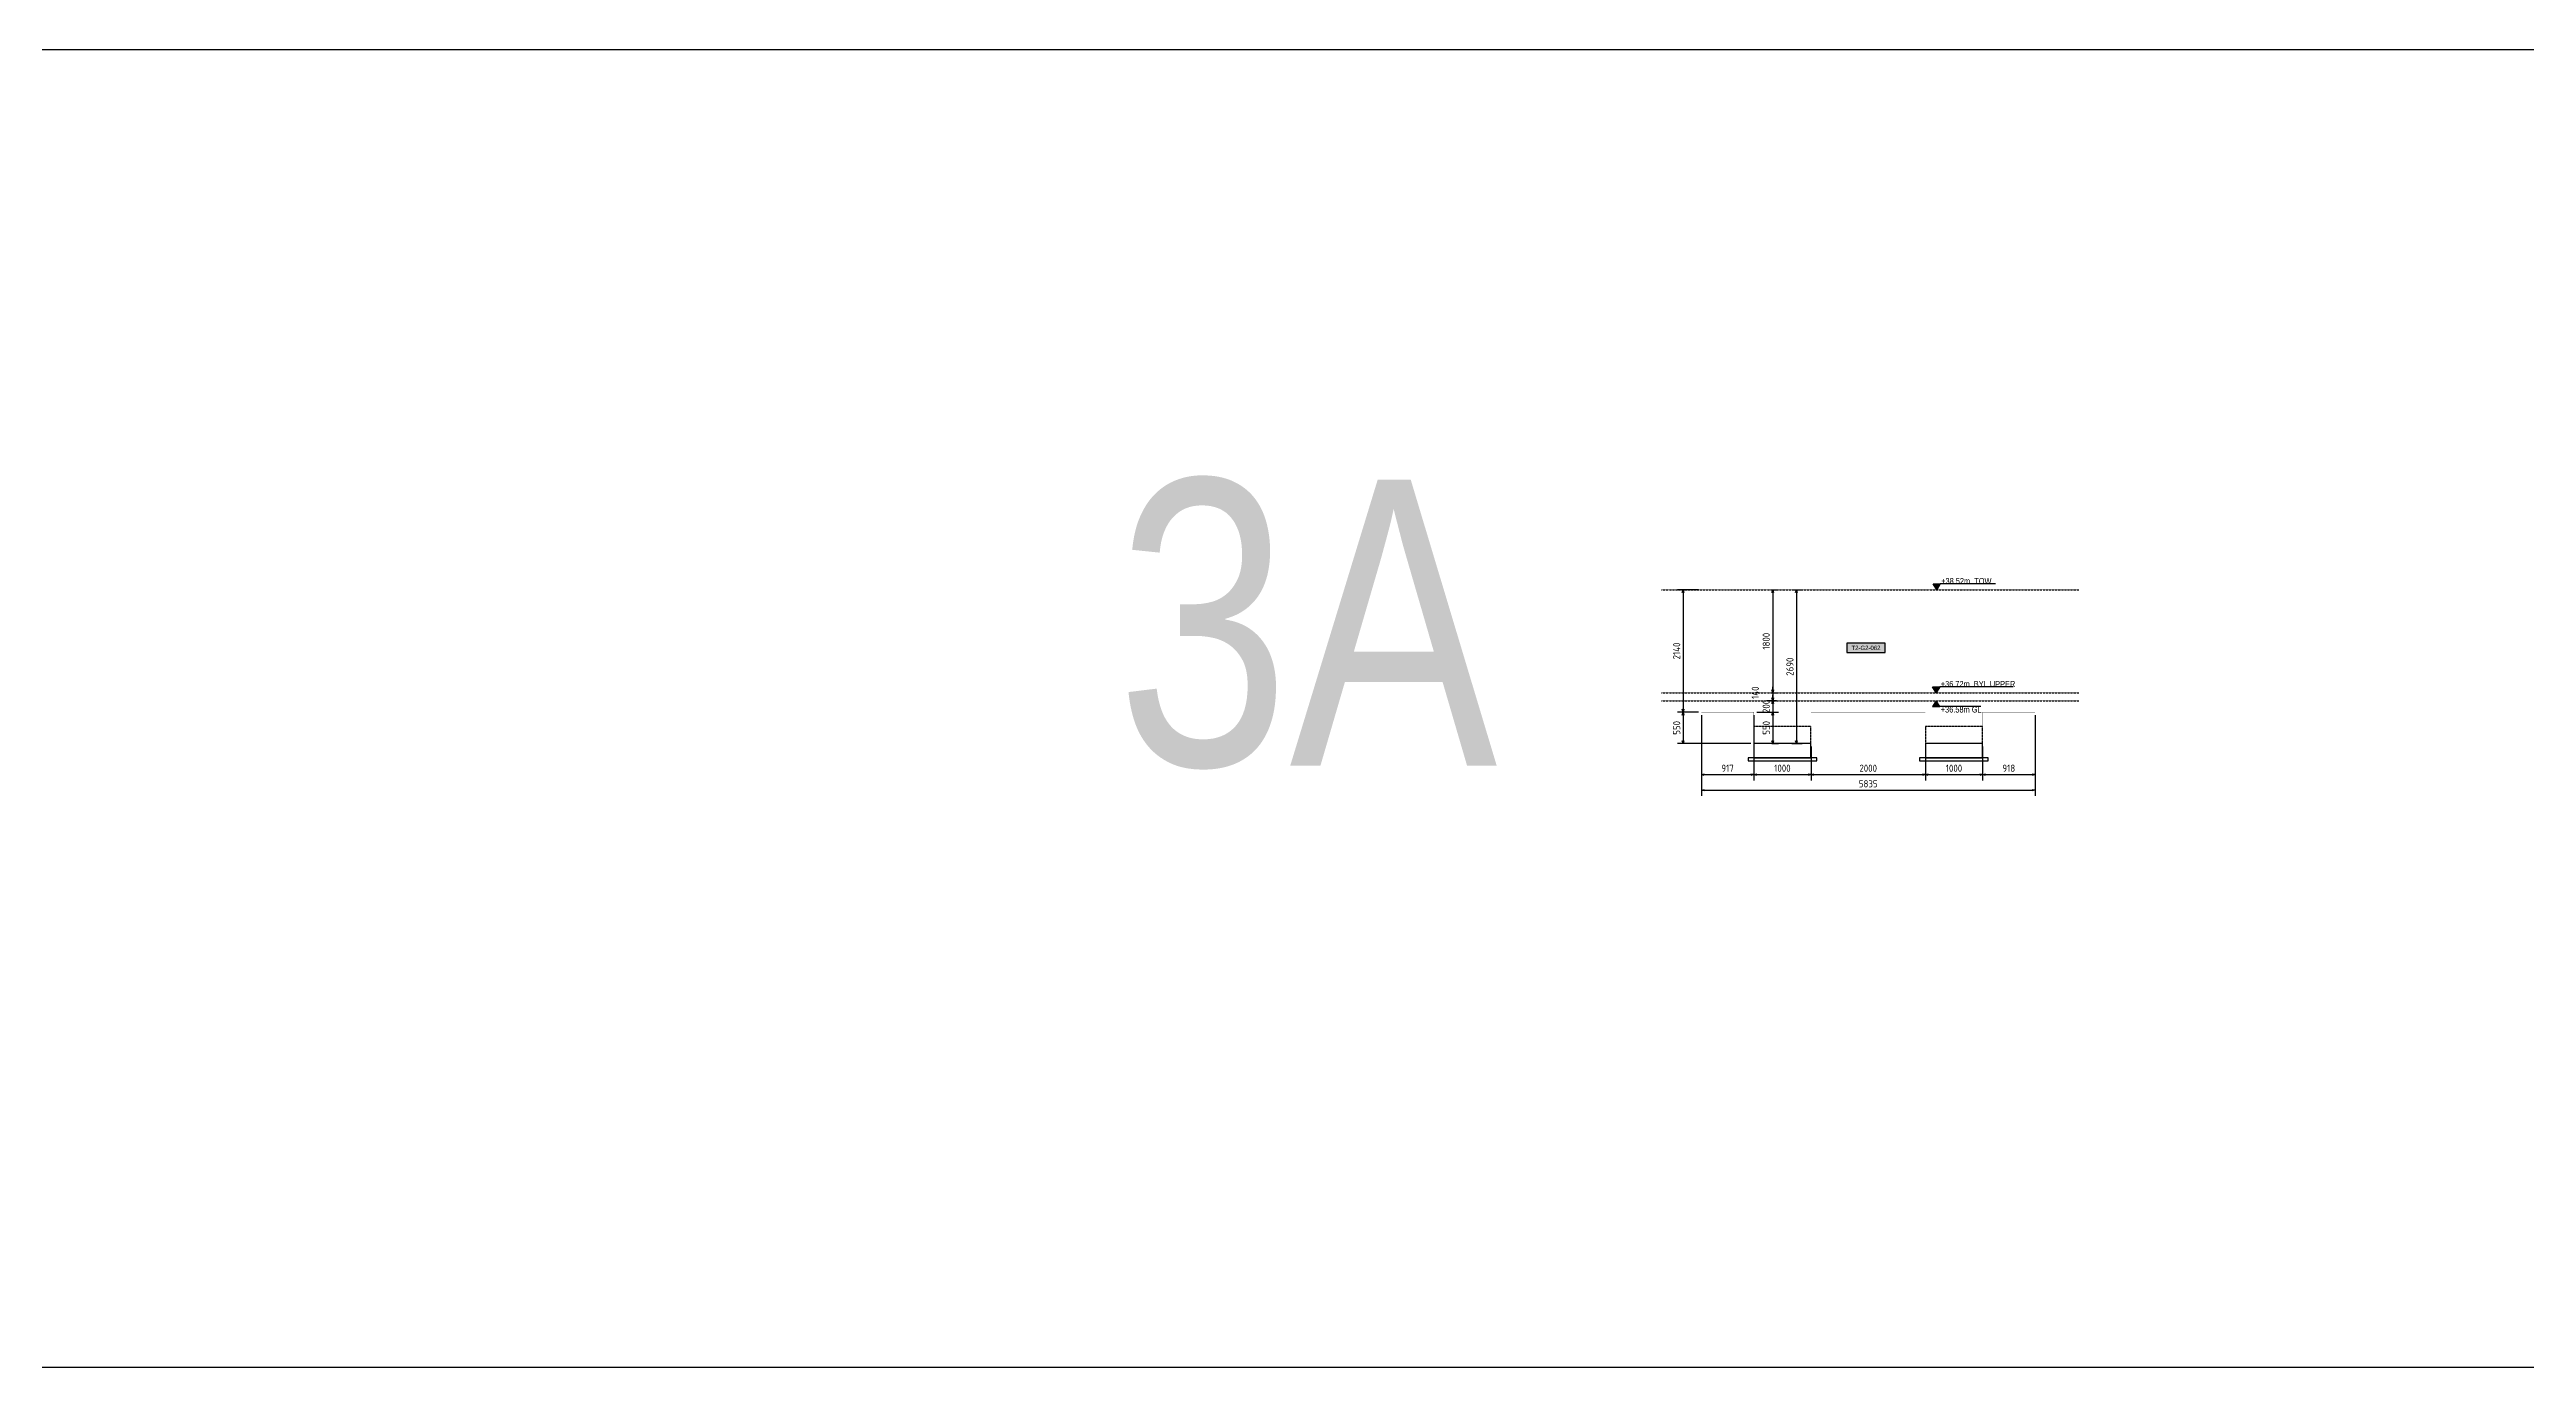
# Model space of a CAD drawing. Header units: centimetres. Extents: x -6122352 to 6876996, y -1694241 to 2592194.
# Drawn here: x 3390746 to 3434060, y 751627 to 774673 of the extents above; entities that cross this region are included whole.
import ezdxf
from ezdxf.enums import TextEntityAlignment as Align

# ---------------------------------------------------------------- set-up
doc = ezdxf.new("R2010")
doc.units = ezdxf.units.CM
doc.header["$MEASUREMENT"] = 0
doc.header["$PDMODE"] = 66
doc.header["$PDSIZE"] = 100
for name, pattern in [('23585-XR-AR-END-SETTING OUT PLAN$0$HIDDEN', [0.375, 0.25, -0.125]), ('CENTER', [2, 1.25, -0.25, 0.25, -0.25]), ('DASHED2', [0.375, 0.25, -0.125])]:
    doc.linetypes.add(name, pattern=pattern)
doc.layers.get('Defpoints').update_dxf_attribs({"color": 255, "linetype": 'CENTER'})
for name, color, linetype in [('00-MI-DIM', 7, 'Continuous'), ('@MI-TYPE-01', 30, 'Continuous'), ('@MI-TYPE-02', 6, 'Continuous'), ('JML-Dimension', 1, 'Continuous'), ('PANEL-TAGS', 7, 'Continuous'), ('SECTION', 130, 'Continuous')]:
    doc.layers.add(name, color=color, linetype=linetype)
doc.styles.add('Arial Narrow', font='ARIALN.TTF', dxfattribs={"width": 0.95, "height": 500})
doc.styles.add('PANELTAG_STYLE', font='arial.ttf')
doc.styles.add('Schueco-BEMSTIL', font='isocpeur.ttf', dxfattribs={"width": 0.9})
doc.styles.add('txt-Pisa-std', font='arial.ttf', dxfattribs={"width": 0.8})
doc.dimstyles.new('MI- JWC-TXT-2.5 MM', dxfattribs={"dimscale": 1.5, "dimtxt": 2.5, "dimasz": 1, "dimexe": 2, "dimexo": 1, "dimgap": 1, "dimtad": 1, "dimdec": 0, "dimdsep": 46, "dimtxsty": 'Schueco-BEMSTIL', "dimblk": 'OPEN30', "dimcen": 0, "dimdle": 2, "dimclrd": 140, "dimclre": 8, "dimclrt": 40, "dimadec": 0, "dimazin": 2, "dimtfac": 1, "dimtdec": 0, "dimtix": 1, "dimtmove": 2, "dimatfit": 3, "dimldrblk": 'OPEN', "dimfxl": 2, "dimlwd": -1, "dimlwe": -1, "dimarcsym": 0})

# ---------------------------------------------------------------- blocks, each defined once
blk = doc.blocks.new('_Open30')
at = {"color": 0, "linetype": 'ByBlock', "lineweight": -2}
for p, q in [((-1, 0.27), (0, 0)), ((0, 0), (-1, -0.27)), ((0, 0), (-1, 0))]:
    blk.add_line(p, q, dxfattribs=at)
blk = doc.blocks.new('*D3488')
at = {"layer": '@MI-TYPE-01', "color": 8, "transparency": 16777216}
for p, q in [((3419632, 763036), (3419632, 761893)), ((3420549, 763036), (3420549, 761893))]:
    blk.add_line(p, q, dxfattribs=at)
at = {"layer": '@MI-TYPE-01', "color": 140, "transparency": 16777216}
blk.add_line((3419682, 761993), (3420499, 761993), dxfattribs=at)
at = {"layer": 'Defpoints', "color": 0, "transparency": 16777216}
for p in [(3419632, 763086), (3420549, 763086), (3420549, 761993)]:
    blk.add_point(p, dxfattribs=at)
at = {"layer": '@MI-TYPE-01', "color": 140, "transparency": 16777216, "xscale": 50, "yscale": 50, "zscale": 50, "rotation": 180}
blk.add_blockref('_Open30', (3419632, 761993), dxfattribs=at)
at = {"layer": '@MI-TYPE-01', "color": 140, "transparency": 16777216, "xscale": 50, "yscale": 50, "zscale": 50}
blk.add_blockref('_Open30', (3420549, 761993), dxfattribs=at)
at = {"layer": '@MI-TYPE-01', "color": 40, "transparency": 16777216, "insert": (3420090, 762105), "char_height": 125, "attachment_point": 5, "style": 'Schueco-BEMSTIL'}
blk.add_mtext('917', dxfattribs=at)
blk = doc.blocks.new('_Open')
at = {"color": 0, "linetype": 'ByBlock', "lineweight": -2}
for p, q in [((-1, 0), (0, 0)), ((-1, 0), (0, 0)), ((0, 0), (-1, 0))]:
    blk.add_line(p, q, dxfattribs=at)
blk = doc.blocks.new('*D3489')
at = {"layer": '@MI-TYPE-01', "color": 8, "transparency": 16777216}
for p, q in [((3420549, 763036), (3420549, 761893)), ((3421549, 762486), (3421549, 761893))]:
    blk.add_line(p, q, dxfattribs=at)
at = {"layer": '@MI-TYPE-01', "color": 140, "transparency": 16777216}
blk.add_line((3420599, 761993), (3421499, 761993), dxfattribs=at)
at = {"layer": 'Defpoints', "color": 0, "transparency": 16777216}
for p in [(3420549, 763086), (3421549, 762536), (3421549, 761993)]:
    blk.add_point(p, dxfattribs=at)
at = {"layer": '@MI-TYPE-01', "color": 140, "transparency": 16777216, "xscale": 50, "yscale": 50, "zscale": 50, "rotation": 180}
blk.add_blockref('_Open30', (3420549, 761993), dxfattribs=at)
at = {"layer": '@MI-TYPE-01', "color": 140, "transparency": 16777216, "xscale": 50, "yscale": 50, "zscale": 50}
blk.add_blockref('_Open30', (3421549, 761993), dxfattribs=at)
at = {"layer": '@MI-TYPE-01', "color": 40, "transparency": 16777216, "insert": (3421049, 762105), "char_height": 125, "attachment_point": 5, "style": 'Schueco-BEMSTIL'}
blk.add_mtext('1000', dxfattribs=at)
blk = doc.blocks.new('*D3490')
at = {"layer": '@MI-TYPE-01', "color": 8, "transparency": 16777216}
for p, q in [((3421549, 762486), (3421549, 761893)), ((3423549, 762486), (3423549, 761893))]:
    blk.add_line(p, q, dxfattribs=at)
at = {"layer": '@MI-TYPE-01', "color": 140, "transparency": 16777216}
blk.add_line((3421599, 761993), (3423499, 761993), dxfattribs=at)
at = {"layer": 'Defpoints', "color": 0, "transparency": 16777216}
for p in [(3421549, 762536), (3423549, 762536), (3423549, 761993)]:
    blk.add_point(p, dxfattribs=at)
at = {"layer": '@MI-TYPE-01', "color": 140, "transparency": 16777216, "xscale": 50, "yscale": 50, "zscale": 50, "rotation": 180}
blk.add_blockref('_Open30', (3421549, 761993), dxfattribs=at)
at = {"layer": '@MI-TYPE-01', "color": 140, "transparency": 16777216, "xscale": 50, "yscale": 50, "zscale": 50}
blk.add_blockref('_Open30', (3423549, 761993), dxfattribs=at)
at = {"layer": '@MI-TYPE-01', "color": 40, "transparency": 16777216, "insert": (3422549, 762105), "char_height": 125, "attachment_point": 5, "style": 'Schueco-BEMSTIL'}
blk.add_mtext('2000', dxfattribs=at)
blk = doc.blocks.new('*D3491')
at = {"layer": '@MI-TYPE-01', "color": 8, "transparency": 16777216}
for p, q in [((3423549, 762486), (3423549, 761893)), ((3424549, 762486), (3424549, 761893))]:
    blk.add_line(p, q, dxfattribs=at)
at = {"layer": '@MI-TYPE-01', "color": 140, "transparency": 16777216}
blk.add_line((3423599, 761993), (3424499, 761993), dxfattribs=at)
at = {"layer": 'Defpoints', "color": 0, "transparency": 16777216}
for p in [(3423549, 762536), (3424549, 762536), (3424549, 761993)]:
    blk.add_point(p, dxfattribs=at)
at = {"layer": '@MI-TYPE-01', "color": 140, "transparency": 16777216, "xscale": 50, "yscale": 50, "zscale": 50, "rotation": 180}
blk.add_blockref('_Open30', (3423549, 761993), dxfattribs=at)
at = {"layer": '@MI-TYPE-01', "color": 140, "transparency": 16777216, "xscale": 50, "yscale": 50, "zscale": 50}
blk.add_blockref('_Open30', (3424549, 761993), dxfattribs=at)
at = {"layer": '@MI-TYPE-01', "color": 40, "transparency": 16777216, "insert": (3424049, 762105), "char_height": 125, "attachment_point": 5, "style": 'Schueco-BEMSTIL'}
blk.add_mtext('1000', dxfattribs=at)
blk = doc.blocks.new('*D3492')
at = {"layer": '@MI-TYPE-01', "color": 8, "transparency": 16777216}
for p, q in [((3425467, 763036), (3425467, 761893)), ((3424549, 762486), (3424549, 761893))]:
    blk.add_line(p, q, dxfattribs=at)
at = {"layer": '@MI-TYPE-01', "color": 140, "transparency": 16777216}
blk.add_line((3424599, 761993), (3425417, 761993), dxfattribs=at)
at = {"layer": 'Defpoints', "color": 0, "transparency": 16777216}
for p in [(3425467, 763086), (3424549, 762536), (3425467, 761993)]:
    blk.add_point(p, dxfattribs=at)
at = {"layer": '@MI-TYPE-01', "color": 140, "transparency": 16777216, "xscale": 50, "yscale": 50, "zscale": 50, "rotation": 180}
blk.add_blockref('_Open30', (3424549, 761993), dxfattribs=at)
at = {"layer": '@MI-TYPE-01', "color": 140, "transparency": 16777216, "xscale": 50, "yscale": 50, "zscale": 50}
blk.add_blockref('_Open30', (3425467, 761993), dxfattribs=at)
at = {"layer": '@MI-TYPE-01', "color": 40, "transparency": 16777216, "insert": (3425008, 762105), "char_height": 125, "attachment_point": 5, "style": 'Schueco-BEMSTIL'}
blk.add_mtext('918', dxfattribs=at)
blk = doc.blocks.new('*D3493')
at = {"layer": '@MI-TYPE-01', "color": 8, "transparency": 16777216}
for p, q in [((3419632, 763036), (3419632, 761621)), ((3425467, 763036), (3425467, 761621))]:
    blk.add_line(p, q, dxfattribs=at)
at = {"layer": '@MI-TYPE-01', "color": 140, "transparency": 16777216}
blk.add_line((3419682, 761721), (3425417, 761721), dxfattribs=at)
at = {"layer": 'Defpoints', "color": 0, "transparency": 16777216}
for p in [(3419632, 763086), (3425467, 763086), (3425467, 761721)]:
    blk.add_point(p, dxfattribs=at)
at = {"layer": '@MI-TYPE-01', "color": 140, "transparency": 16777216, "xscale": 50, "yscale": 50, "zscale": 50, "rotation": 180}
blk.add_blockref('_Open30', (3419632, 761721), dxfattribs=at)
at = {"layer": '@MI-TYPE-01', "color": 140, "transparency": 16777216, "xscale": 50, "yscale": 50, "zscale": 50}
blk.add_blockref('_Open30', (3425467, 761721), dxfattribs=at)
at = {"layer": '@MI-TYPE-01', "color": 40, "transparency": 16777216, "insert": (3422549, 761833), "char_height": 125, "attachment_point": 5, "style": 'Schueco-BEMSTIL'}
blk.add_mtext('5835', dxfattribs=at)
blk = doc.blocks.new('*D3494')
at = {"layer": '@MI-TYPE-01', "color": 8, "transparency": 16777216}
for p, q in [((3419582, 765226), (3419212, 765226)), ((3419582, 763086), (3419212, 763086))]:
    blk.add_line(p, q, dxfattribs=at)
at = {"layer": '@MI-TYPE-01', "color": 140, "transparency": 16777216}
blk.add_line((3419312, 765176), (3419312, 763136), dxfattribs=at)
at = {"layer": 'Defpoints', "color": 0, "transparency": 16777216}
for p in [(3419632, 765226), (3419312, 763086), (3419632, 763086)]:
    blk.add_point(p, dxfattribs=at)
at = {"layer": '@MI-TYPE-01', "color": 140, "transparency": 16777216, "xscale": 50, "yscale": 50, "zscale": 50}
for p, rotation in [((3419312, 765226), 90), ((3419312, 763086), 270)]:
    blk.add_blockref('_Open30', p, dxfattribs=dict(at, rotation=rotation))
at = {"layer": '@MI-TYPE-01', "color": 40, "transparency": 16777216, "insert": (3419200, 764156), "char_height": 125, "attachment_point": 5, "rotation": 90, "style": 'Schueco-BEMSTIL'}
blk.add_mtext('2140', dxfattribs=at)
blk = doc.blocks.new('*D3495')
at = {"layer": '@MI-TYPE-01', "color": 8, "transparency": 16777216}
for p, q in [((3419582, 763086), (3419212, 763086)), ((3420499, 762536), (3419212, 762536))]:
    blk.add_line(p, q, dxfattribs=at)
at = {"layer": '@MI-TYPE-01', "color": 140, "transparency": 16777216}
blk.add_line((3419312, 763036), (3419312, 762586), dxfattribs=at)
at = {"layer": 'Defpoints', "color": 0, "transparency": 16777216}
for p in [(3419632, 763086), (3419312, 762536), (3420549, 762536)]:
    blk.add_point(p, dxfattribs=at)
at = {"layer": '@MI-TYPE-01', "color": 140, "transparency": 16777216, "xscale": 50, "yscale": 50, "zscale": 50}
for p, rotation in [((3419312, 763086), 90), ((3419312, 762536), 270)]:
    blk.add_blockref('_Open30', p, dxfattribs=dict(at, rotation=rotation))
at = {"layer": '@MI-TYPE-01', "color": 40, "transparency": 16777216, "insert": (3419200, 762811), "char_height": 125, "attachment_point": 5, "rotation": 90, "style": 'Schueco-BEMSTIL'}
blk.add_mtext('550', dxfattribs=at)
blk = doc.blocks.new('*U1142')
at = {"layer": 'JML-Dimension'}
h = blk.add_hatch(color=10, dxfattribs=at)
h.dxf.hatch_style = 1
h.paths.add_polyline_path([(0, 0), (-1.5, 2.4), (1.5, 2.4)])
blk.add_line((24.3, 2.4), (1.5, 2.4), dxfattribs=at)
blk.add_lwpolyline([(0, 0), (-1.5, 2.4), (1.5, 2.4), (0, 0)], dxfattribs=at)
at = {"color": 5, "style": 'txt-Pisa-std', "width": 0.8}
blk.add_attdef('+0.0', text='', height=2.5, dxfattribs=at).set_placement((1.9, 2.4), align=Align.BOTTOM_LEFT)
blk = doc.blocks.new('*U1445')
at = {"layer": 'JML-Dimension'}
h = blk.add_hatch(color=10, dxfattribs=at)
h.dxf.hatch_style = 1
h.paths.add_polyline_path([(0, 0), (-1.5, 2.4), (1.5, 2.4)])
blk.add_line((31.8, 2.4), (1.5, 2.4), dxfattribs=at)
blk.add_lwpolyline([(0, 0), (-1.5, 2.4), (1.5, 2.4), (0, 0)], dxfattribs=at)
at = {"color": 5, "style": 'txt-Pisa-std', "width": 0.8}
blk.add_attdef('+0.0', text='', height=2.5, dxfattribs=at).set_placement((1.9, 2.4), align=Align.BOTTOM_LEFT)
blk = doc.blocks.new('*U3457')
at = {"layer": 'JML-Dimension'}
h = blk.add_hatch(color=10, dxfattribs=at)
h.dxf.hatch_style = 1
h.paths.add_polyline_path([(0, 0), (-1.5, 2.4), (1.5, 2.4)])
blk.add_line((18.4, 2.4), (1.5, 2.4), dxfattribs=at)
blk.add_lwpolyline([(0, 0), (-1.5, 2.4), (1.5, 2.4), (0, 0)], dxfattribs=at)
at = {"color": 5, "style": 'txt-Pisa-std', "width": 0.8}
blk.add_attdef('+0.0', text='', height=2.5, dxfattribs=at).set_placement((1.9, 2.4), align=Align.BOTTOM_LEFT)
blk = doc.blocks.new('*D3496')
at = {"layer": '@MI-TYPE-01', "color": 8, "transparency": 16777216}
for p, q in [((3421213, 765226), (3421394, 765226)), ((3421213, 762536), (3421394, 762536))]:
    blk.add_line(p, q, dxfattribs=at)
at = {"layer": '@MI-TYPE-01', "color": 140, "transparency": 16777216}
blk.add_line((3421294, 765176), (3421294, 762586), dxfattribs=at)
at = {"layer": 'Defpoints', "color": 0, "transparency": 16777216}
for p in [(3421163, 765226), (3421163, 762536), (3421294, 762536)]:
    blk.add_point(p, dxfattribs=at)
at = {"layer": '@MI-TYPE-01', "color": 140, "transparency": 16777216, "xscale": 50, "yscale": 50, "zscale": 50}
for p, rotation in [((3421294, 765226), 90), ((3421294, 762536), 270)]:
    blk.add_blockref('_Open30', p, dxfattribs=dict(at, rotation=rotation))
at = {"layer": '@MI-TYPE-01', "color": 40, "transparency": 16777216, "insert": (3421181, 763881), "char_height": 125, "attachment_point": 5, "rotation": 90, "style": 'Schueco-BEMSTIL'}
blk.add_mtext('2690', dxfattribs=at)
blk = doc.blocks.new('*D3497')
at = {"layer": '@MI-TYPE-01', "color": 8, "transparency": 16777216}
for p, q in [((3420868, 765226), (3420979, 765226)), ((3420868, 763426), (3420979, 763426))]:
    blk.add_line(p, q, dxfattribs=at)
at = {"layer": '@MI-TYPE-01', "color": 140, "transparency": 16777216}
blk.add_line((3420879, 765176), (3420879, 763476), dxfattribs=at)
at = {"layer": 'Defpoints', "color": 0, "transparency": 16777216}
for p in [(3420818, 765226), (3420818, 763426), (3420879, 763426)]:
    blk.add_point(p, dxfattribs=at)
at = {"layer": '@MI-TYPE-01', "color": 140, "transparency": 16777216, "xscale": 50, "yscale": 50, "zscale": 50}
for p, rotation in [((3420879, 765226), 90), ((3420879, 763426), 270)]:
    blk.add_blockref('_Open30', p, dxfattribs=dict(at, rotation=rotation))
at = {"layer": '@MI-TYPE-01', "color": 40, "transparency": 16777216, "insert": (3420766, 764326), "char_height": 125, "attachment_point": 5, "rotation": 90, "style": 'Schueco-BEMSTIL'}
blk.add_mtext('1800', dxfattribs=at)
blk = doc.blocks.new('*D3498')
at = {"layer": '@MI-TYPE-01', "color": 8, "transparency": 16777216}
for p, q in [((3420943, 763286), (3420779, 763286)), ((3420868, 763426), (3420979, 763426))]:
    blk.add_line(p, q, dxfattribs=at)
at = {"layer": '@MI-TYPE-01', "color": 140, "transparency": 16777216}
for p, q in [((3420879, 763476), (3420879, 763526)), ((3420879, 763426), (3420879, 763286)), ((3420879, 763236), (3420879, 763186))]:
    blk.add_line(p, q, dxfattribs=at)
at = {"layer": 'Defpoints', "color": 0, "transparency": 16777216}
for p in [(3420818, 763426), (3420879, 763286), (3420993, 763286)]:
    blk.add_point(p, dxfattribs=at)
at = {"layer": '@MI-TYPE-01', "color": 140, "transparency": 16777216, "xscale": 50, "yscale": 50, "zscale": 50}
for p, rotation in [((3420879, 763426), 270), ((3420879, 763286), 90)]:
    blk.add_blockref('_Open30', p, dxfattribs=dict(at, rotation=rotation))
at = {"layer": '@MI-TYPE-01', "color": 40, "transparency": 16777216, "insert": (3420575, 763426), "char_height": 125, "attachment_point": 5, "rotation": 90, "style": 'Schueco-BEMSTIL'}
blk.add_mtext('140', dxfattribs=at)
blk = doc.blocks.new('*D3499')
at = {"layer": '@MI-TYPE-01', "color": 8, "transparency": 16777216}
for p, q in [((3420599, 763086), (3420979, 763086)), ((3420865, 762536), (3420979, 762536))]:
    blk.add_line(p, q, dxfattribs=at)
at = {"layer": '@MI-TYPE-01', "color": 140, "transparency": 16777216}
blk.add_line((3420879, 763036), (3420879, 762586), dxfattribs=at)
at = {"layer": 'Defpoints', "color": 0, "transparency": 16777216}
for p in [(3420549, 763086), (3420815, 762536), (3420879, 762536)]:
    blk.add_point(p, dxfattribs=at)
at = {"layer": '@MI-TYPE-01', "color": 140, "transparency": 16777216, "xscale": 50, "yscale": 50, "zscale": 50}
for p, rotation in [((3420879, 763086), 90), ((3420879, 762536), 270)]:
    blk.add_blockref('_Open30', p, dxfattribs=dict(at, rotation=rotation))
at = {"layer": '@MI-TYPE-01', "color": 40, "transparency": 16777216, "insert": (3420766, 762811), "char_height": 125, "attachment_point": 5, "rotation": 90, "style": 'Schueco-BEMSTIL'}
blk.add_mtext('550', dxfattribs=at)
blk = doc.blocks.new('PANELTAG')
at = {"layer": 'PANEL-TAGS', "color": 1}
blk.add_lwpolyline([(-13.5, -3.3), (13.5, -3.3), (13.5, 3.3), (-13.5, 3.3)], close=True, dxfattribs=at)
at = {"layer": 'PANEL-TAGS', "color": 40, "true_color": 0xffd700}
blk.add_solid([(-13.5, -3.3), (13.5, -3.3), (-13.5, 3.3), (13.5, 3.3)], dxfattribs=at)
at = {"layer": 'PANEL-TAGS', "color": 5, "style": 'PANELTAG_STYLE'}
blk.add_attdef('TAGNO', text='', height=3, dxfattribs=at).set_placement((0, 0), align=Align.CENTER)
blk = doc.blocks.new('*D3500')
at = {"layer": '@MI-TYPE-01', "color": 8, "transparency": 16777216}
for p, q in [((3420943, 763286), (3420779, 763286)), ((3420599, 763086), (3420979, 763086))]:
    blk.add_line(p, q, dxfattribs=at)
at = {"layer": '@MI-TYPE-01', "color": 140, "transparency": 16777216}
for p, q in [((3420879, 763336), (3420879, 763386)), ((3420879, 763286), (3420879, 763086)), ((3420879, 763036), (3420879, 762986))]:
    blk.add_line(p, q, dxfattribs=at)
at = {"layer": 'Defpoints', "color": 0, "transparency": 16777216}
for p in [(3420993, 763286), (3420549, 763086), (3420879, 763086)]:
    blk.add_point(p, dxfattribs=at)
at = {"layer": '@MI-TYPE-01', "color": 140, "transparency": 16777216, "xscale": 50, "yscale": 50, "zscale": 50}
for p, rotation in [((3420879, 763286), 270), ((3420879, 763086), 90)]:
    blk.add_blockref('_Open30', p, dxfattribs=dict(at, rotation=rotation))
at = {"layer": '@MI-TYPE-01', "color": 40, "transparency": 16777216, "insert": (3420766, 763186), "char_height": 125, "attachment_point": 5, "rotation": 90, "style": 'Schueco-BEMSTIL'}
blk.add_mtext('200', dxfattribs=at)
blk = doc.blocks.new('T1-FOOTING ELEVATION')
at = {"color": 9}
blk.add_lwpolyline([(-600, -250), (600, -250), (600, -300), (-600, -300)], close=True, dxfattribs=at)
at = {"layer": '@MI-TYPE-01', "color": 114, "linetype": '23585-XR-AR-END-SETTING OUT PLAN$0$HIDDEN', "ltscale": 20, "true_color": 0x139b48}
blk.add_lwpolyline([(-500, 0), (-500, 300), (500, 300), (500, 0)], dxfattribs=at)
at = {"layer": '@MI-TYPE-01', "color": 114, "true_color": 0x139b48}
blk.add_lwpolyline([(-500, 0), (500, 0), (500, -250), (-500, -250)], close=True, dxfattribs=at)

msp = doc.modelspace()

# ---------------------------------------------------------------- linework, layer by layer
msp.add_lwpolyline([(3278170.28592, 774672.96272), (3619170.65253, 774672.96272), (3619170.65253, 751626.79873), (3278170.28592, 751626.79873)], close=True)
at = {"layer": '@MI-TYPE-01', "const_width": 2.5}
msp.add_lwpolyline([(3419631.59689, 765225.56853), (3425466.59689, 765225.56853), (3425466.59689, 763085.56853), (3424548.59689, 763085.56853), (3424548.59689, 762535.56853), (3423548.59689, 762535.56853), (3423548.59689, 763085.56853), (3421548.59689, 763085.56853), (3421548.59689, 762535.56853), (3420548.59689, 762535.56853), (3420548.59689, 763085.56853), (3419631.59689, 763085.56853), (3419631.59689, 765225.56853)], dxfattribs=at)
at = {"layer": '@MI-TYPE-02', "color": 160, "linetype": 'DASHED2', "ltscale": 5}
for points in [[(3418934.71154, 765225.56853), (3426231.74439, 765225.56853)], [(3418934.71154, 763425.56853), (3426231.74439, 763425.56853)], [(3418934.71154, 763285.56853), (3426231.74439, 763285.56853)]]:
    msp.add_lwpolyline(points, dxfattribs=at)

# ---------------------------------------------------------------- block references
at = {"layer": '@MI-TYPE-01', "color": 30, "xscale": -1}
for p in [(3421048.59689, 762535.56853), (3424048.59689, 762535.56853)]:
    msp.add_blockref('T1-FOOTING ELEVATION', p, dxfattribs=at)
at = {"layer": 'PANEL-TAGS'}
ref = msp.add_blockref('PANELTAG', (3422510.48386, 764210.10422), dxfattribs=dict(at, xscale=25, yscale=25, zscale=25))
ref.add_attrib('TAGNO', 'T2-G2-062', dxfattribs={"color": 5, "height": 75, "style": 'PANELTAG_STYLE'}).set_placement((3422510.48386, 764210.10422), align=Align.MIDDLE_CENTER)
at = {"layer": 'SECTION', "color": 6}
ref = msp.add_blockref('*U1142', (3423746.86761, 765225.56853), dxfattribs=dict(at, xscale=42.30147098076819, yscale=42.30147098076819, zscale=42.30147098076819))
ref.add_attrib('+0.0', '+38.52m  TOW', (3423825.99626, 765325.82559), dxfattribs={"layer": 'JML-Dimension', "color": 5, "height": 105.7536775, "style": 'txt-Pisa-std', "width": 0.8})
ref = msp.add_blockref('*U1445', (3423739.57412, 763425.56857), dxfattribs=dict(at, xscale=42.30147098076819, yscale=42.30147098076819, zscale=42.30147098076819))
ref.add_attrib('+0.0', '+36.72m  BYL UPPER', (3423818.70277, 763525.82564), dxfattribs={"layer": 'JML-Dimension', "color": 5, "height": 105.7536775, "style": 'txt-Pisa-std', "width": 0.8})
ref = msp.add_blockref('*U3457', (3423739.03411, 763285.56853), dxfattribs=dict(at, xscale=-42.30147098076819, yscale=42.30147098076819, zscale=42.30147098076819, rotation=180))
ref.add_attrib('+0.0', '+36.58m GL', (3423818.16276, 763079.55778), dxfattribs={"layer": 'JML-Dimension', "color": 5, "height": 105.753677, "style": 'txt-Pisa-std', "width": 0.8})

# ---------------------------------------------------------------- texts
at = {"layer": '00-MI-DIM', "color": 6, "insert": (3409407.38821, 767152.64058), "char_height": 5000, "attachment_point": 1, "style": 'Arial Narrow'}
msp.add_mtext_dynamic_manual_height_columns('3A', width=73699.0314771, gutter_width=2500, heights=[0], dxfattribs=at)

# ---------------------------------------------------------------- dimensions: what is measured, and where the dimension line sits
at = {"layer": '@MI-TYPE-01'}
for base, p1, p2, picture, middle in [((3419312.25542, 763085.56853), (3419631.59689, 765225.56853), (3419631.59689, 763085.56853), '*D3494', (3419199.75542, 764155.56853)), ((3420878.75685, 763425.56853), (3420818.22392, 765225.56853), (3420818.22392, 763425.56853), '*D3497', (3420766.25685, 764325.56853)), ((3421293.86142, 762535.56853), (3421163.29189, 765225.56853), (3421163.29189, 762535.56853), '*D3496', (3421181.36142, 763880.56853)), ((3420878.75685, 763085.56853), (3420993.19435, 763285.56853), (3420548.59689, 763085.56853), '*D3500', (3420766.25685, 763185.56853)), ((3419312.25542, 762535.56853), (3419631.59689, 763085.56853), (3420548.59689, 762535.56853), '*D3495', (3419199.75542, 762810.56853)), ((3420878.75685, 762535.56853), (3420548.59689, 763085.56853), (3420815.40914, 762535.56853), '*D3499', (3420766.25685, 762810.56853))]:
    dim = msp.add_linear_dim(base=base, p1=p1, p2=p2, angle=90, dimstyle='MI- JWC-TXT-2.5 MM', dxfattribs=at)
    dim.commit()
    dim.dimension.update_dxf_attribs({"geometry": picture, "text_midpoint": middle})
dim = msp.add_linear_dim(base=(3420878.75685, 763285.56853), p1=(3420818.22392, 763425.56853), p2=(3420993.19435, 763285.56853), angle=90, dimstyle='MI- JWC-TXT-2.5 MM', dxfattribs=at)
dim.commit()
dim.dimension.update_dxf_attribs({"geometry": '*D3498', "text_midpoint": (3420575.15394, 763425.56853), "dimtype": 160})
for base, p1, p2, picture, middle in [((3420548.59689, 761992.93317), (3419631.59689, 763085.56853), (3420548.59689, 763085.56853), '*D3488', (3420090.09689, 762105.43317)), ((3425466.59689, 761720.70467), (3419631.59689, 763085.56853), (3425466.59689, 763085.56853), '*D3493', (3422549.09689, 761833.20467)), ((3421548.59689, 761992.93317), (3420548.59689, 763085.56853), (3421548.59689, 762535.56853), '*D3489', (3421048.59689, 762105.43317)), ((3425466.59689, 761992.93317), (3424548.59689, 762535.56853), (3425466.59689, 763085.56853), '*D3492', (3425007.59689, 762105.43317)), ((3423548.59689, 761992.93317), (3421548.59689, 762535.56853), (3423548.59689, 762535.56853), '*D3490', (3422548.59689, 762105.43317)), ((3424548.59689, 761992.93317), (3423548.59689, 762535.56853), (3424548.59689, 762535.56853), '*D3491', (3424048.59689, 762105.43317))]:
    dim = msp.add_linear_dim(base=base, p1=p1, p2=p2, dimstyle='MI- JWC-TXT-2.5 MM', dxfattribs=at)
    dim.commit()
    dim.dimension.update_dxf_attribs({"geometry": picture, "text_midpoint": middle})

doc.saveas('drawing.dxf')
